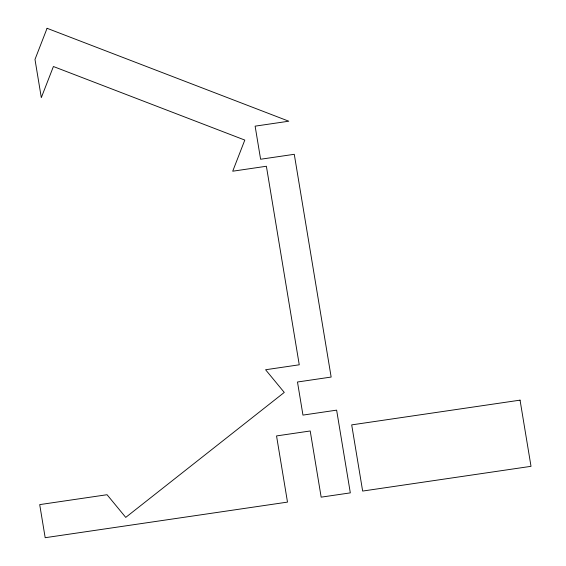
<?xml version="1.0" encoding="UTF-8"?>
<svg xmlns="http://www.w3.org/2000/svg" width="566" height="566" viewBox="0 0 566 566"><rect width="100%" height="100%" fill="white"/><g stroke="black" fill="none" stroke-linecap="round" stroke-linejoin="round"><path stroke-width="0.85" d="M47.077 28.3L34.986 59.43L41.311 97.642L53.409 66.512L244.802 140.078L232.711 171.208L266.388 166.255L299.251 364.794L265.581 369.747L284.274 392.422L125.737 517.395L107.052 494.719L39.705 504.61L45.181 537.7L287.493 502.106L276.541 435.926L310.21 430.974L321.163 497.153L350.326 492.873L336.629 410.145L302.959 415.097L297.483 382.008L331.152 377.055L294.278 154.299L260.601 159.244L255.125 126.154L288.794 121.209L47.077 28.3M520.055 400.148L351.698 424.882L362.65 491.062L531.014 466.327L520.055 400.148"/></g></svg>
